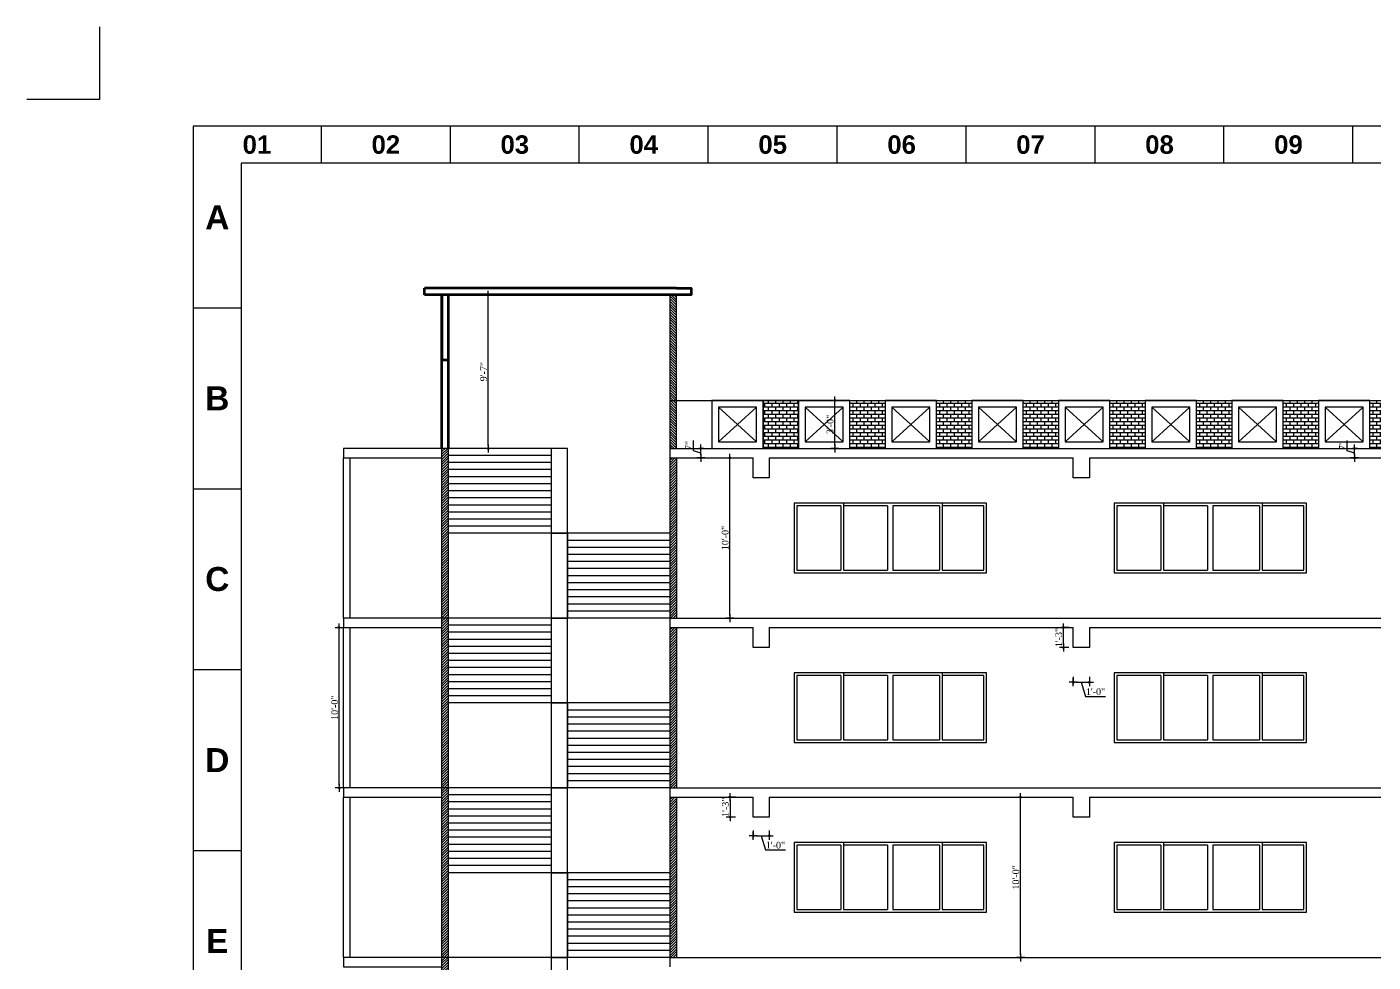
# Model space of a CAD drawing. Header units: inches. Extents: x -98933 to 1585249, y -3352739 to 192771.
# Drawn here: x 61899 to 62906, y 50160 to 50860 of the extents above; entities that cross this region are included whole.
import ezdxf

# ---------------------------------------------------------------- set-up
doc = ezdxf.new("R2010")
doc.units = ezdxf.units.IN
doc.header["$MEASUREMENT"] = 0
doc.header["$PDMODE"] = 35
doc.layers.get('0').update_dxf_attribs({"lineweight": 0})
doc.layers.get('Defpoints').update_dxf_attribs({"lineweight": 0})
for name, color, linetype, lineweight in [('COLUMN-2', 102, 'Continuous', 0), ('DIM_WORKING', 7, 'Continuous', 0), ('FIX', 251, 'Continuous', 0), ('FURNITURE', 144, 'Continuous', 0), ('Inline', 7, 'Continuous', 0), ('Intercom Conduit', 40, 'Continuous', 0), ('Layer1', 134, 'Continuous', 0), ('Outline', 7, 'Continuous', 0), ('Scale', 7, 'Continuous', 0), ('Scale_Text', 7, 'Continuous', 0), ('Stair', 171, 'Continuous', 0), ('Titelblk', 7, 'Continuous', 25), ('TITLE', 7, 'Continuous', 20)]:
    doc.layers.add(name, color=color, linetype=linetype, lineweight=lineweight)
doc.styles.add('10IN', font='arial.ttf', dxfattribs={"height": 10})
doc.styles.add('REG', font='times.ttf')
doc.styles.get("Standard").update_dxf_attribs({"font": 'arialbd.ttf', "height": 24})
doc.styles.add('SX', font='arial.ttf')
doc.dimstyles.new('Dim-Pres', dxfattribs={"dimtxt": 5.5, "dimasz": 2, "dimexe": 1.5, "dimexo": 1.5, "dimgap": 1, "dimtad": 3, "dimdec": 0, "dimzin": 3, "dimdsep": 46, "dimlunit": 4, "dimtxsty": 'REG', "dimblk": 'point', "dimcen": 2, "dimclrd": 256, "dimclre": 256, "dimclrt": 7, "dimadec": 0, "dimazin": 0, "dimtfac": 0.75, "dimtdec": 0, "dimtmove": 1, "dimatfit": 3, "dimldrblk": 'point', "dimfxl": 0, "dimtolj": 1, "dimtzin": 0, "dimlwd": -1, "dimlwe": -1, "dimarcsym": 1})
doc.dimstyles.new('DIM1', dxfattribs={"dimtxt": 15, "dimasz": 24, "dimexe": 0, "dimexo": 0, "dimgap": 20, "dimtad": 0, "dimdec": 0, "dimzin": 3, "dimdsep": 46, "dimlunit": 3, "dimtxsty": 'SX', "dimblk": 'OPEN30', "dimcen": 0, "dimse1": 1, "dimse2": 1, "dimclrd": 256, "dimclrt": 2, "dimadec": 0, "dimazin": 0, "dimtfac": 1, "dimtdec": 0, "dimtmove": 2, "dimatfit": 0, "dimldrblk": 'OPEN30', "dimfxl": 1, "dimtvp": 1, "dimtolj": 1, "dimtzin": 3, "dimlwd": -1, "dimarcsym": 0})
pattern_1 = [(0, (55878.6131, 50031.3575), (0, 2.75), []), (90, (55878.613, 50031.3575), (-5.5, 3e-16), [2.75, -2.75]), (90, (55881.363, 50031.3575), (-5.5, 3e-16), [-2.75, 2.75])]

# ---------------------------------------------------------------- blocks, each defined once
blk = doc.blocks.new('_ArchTick')
at = {"color": 0, "linetype": 'ByBlock', "const_width": 0.15}
blk.add_lwpolyline([(-0.5, -0.5), (0.5, 0.5)], dxfattribs=at)
blk = doc.blocks.new('*D610')
at = {"layer": 'Defpoints', "color": 0, "ltscale": 30, "transparency": 16777216}
for p in [(62442.1, 50283.6), (63751.5, 50283.6), (63484.9, 50163.6)]:
    blk.add_point(p, dxfattribs=at)
at = {"layer": 'DIM_WORKING', "ltscale": 30, "transparency": 16777216}
blk.add_line((63751.5, 50163.6), (63751.5, 50283.6), dxfattribs=at)
at = {"layer": 'DIM_WORKING', "ltscale": 30, "transparency": 16777216, "xscale": 6, "yscale": 6, "zscale": 6}
for p, rotation in [((63751.5, 50283.6), 90), ((63751.5, 50163.6), 270)]:
    blk.add_blockref('_ArchTick', p, dxfattribs=dict(at, rotation=rotation))
at = {"layer": 'DIM_WORKING', "ltscale": 30, "transparency": 16777216, "insert": (63741.3, 50223.6), "char_height": 10, "attachment_point": 5, "rotation": 90, "style": '10IN'}
blk.add_mtext('\\A1;10\'-0"', dxfattribs=at)
blk = doc.blocks.new('*D611')
at = {"layer": 'Defpoints', "color": 0, "ltscale": 30, "transparency": 16777216}
for p in [(63483.5, 50290.6), (63751.5, 50290.6), (62442.1, 50283.6)]:
    blk.add_point(p, dxfattribs=at)
at = {"layer": 'DIM_WORKING', "ltscale": 30, "transparency": 16777216}
blk.add_line((63751.5, 50283.6), (63751.5, 50290.6), dxfattribs=at)
at = {"layer": 'DIM_WORKING', "ltscale": 30, "transparency": 16777216, "xscale": 6, "yscale": 6, "zscale": 6}
for p, rotation in [((63751.5, 50290.6), 90), ((63751.5, 50283.6), 270)]:
    blk.add_blockref('_ArchTick', p, dxfattribs=dict(at, rotation=rotation))
at = {"layer": 'DIM_WORKING', "ltscale": 30, "transparency": 16777216, "insert": (63733.3, 50284.5), "char_height": 10, "attachment_point": 5, "rotation": 90, "style": '10IN'}
blk.add_mtext('\\A1;7"', dxfattribs=at)
blk = doc.blocks.new('dot')
at = {"color": 4}
for p, q in [((-1.5, 0), (1.5, 0)), ((0, 1.5), (0, -1.5))]:
    blk.add_line(p, q, dxfattribs=at)
at = {"color": 6, "const_width": 0.5}
blk.add_lwpolyline([(-0.25, 0, 1), (0.25, 0, 1)], format="xyb", close=True, dxfattribs=at)
blk = doc.blocks.new('point')
blk.add_blockref('dot', (0, 0))
blk = doc.blocks.new('*D619')
at = {"layer": 'Defpoints', "color": 0, "ltscale": 30, "transparency": 16777216}
for p in [(62442.4, 50283.6), (62425.1, 50268.6), (62442.4, 50268.6)]:
    blk.add_point(p, dxfattribs=at)
at = {"layer": 'Layer1', "ltscale": 30, "transparency": 16777216}
for p, q in [((62429.1, 50283.6), (62423.6, 50283.6)), ((62425.1, 50281.6), (62425.1, 50270.6)), ((62429.1, 50268.6), (62423.6, 50268.6))]:
    blk.add_line(p, q, dxfattribs=at)
at = {"layer": 'Layer1', "ltscale": 30, "transparency": 16777216, "xscale": 2, "yscale": 2, "zscale": 2}
for p, rotation in [((62425.1, 50283.6), 90), ((62425.1, 50268.6), 270)]:
    blk.add_blockref('point', p, dxfattribs=dict(at, rotation=rotation))
at = {"layer": 'Layer1', "color": 7, "ltscale": 30, "transparency": 16777216, "insert": (62421.6, 50276.1), "char_height": 5, "attachment_point": 5, "rotation": 90, "style": 'REG'}
blk.add_mtext('\\A1;1\'-3"', dxfattribs=at)
blk = doc.blocks.new('*D620')
at = {"layer": 'Defpoints', "color": 0, "ltscale": 30, "transparency": 16777216}
for p in [(62442.4, 50268.6), (62454.4, 50268.6), (62454.4, 50254.8)]:
    blk.add_point(p, dxfattribs=at)
at = {"layer": 'Layer1', "ltscale": 30, "transparency": 16777216}
for p, q in [((62442.4, 50258.8), (62442.4, 50253.3)), ((62454.4, 50258.8), (62454.4, 50253.3)), ((62444.4, 50254.8), (62452.4, 50254.8)), ((62448.4, 50254.8), (62451.6, 50244.2)), ((62451.6, 50244.2), (62466.4, 50244.2))]:
    blk.add_line(p, q, dxfattribs=at)
at = {"layer": 'Layer1', "ltscale": 30, "transparency": 16777216, "xscale": 2, "yscale": 2, "zscale": 2, "rotation": 180}
blk.add_blockref('point', (62442.4, 50254.8), dxfattribs=at)
at = {"layer": 'Layer1', "ltscale": 30, "transparency": 16777216, "xscale": 2, "yscale": 2, "zscale": 2}
blk.add_blockref('point', (62454.4, 50254.8), dxfattribs=at)
at = {"layer": 'Layer1', "color": 7, "ltscale": 30, "transparency": 16777216, "insert": (62459, 50247.7), "char_height": 5, "attachment_point": 5, "style": 'REG'}
blk.add_mtext('\\A1;1\'-0"', dxfattribs=at)
blk = doc.blocks.new('*D621')
at = {"layer": 'Defpoints', "color": 0, "ltscale": 30, "transparency": 16777216}
for p in [(62674.5, 50410.6), (62681.9, 50410.6), (62681.9, 50395.6)]:
    blk.add_point(p, dxfattribs=at)
at = {"layer": 'Layer1', "ltscale": 30, "transparency": 16777216}
for p, q in [((62678.5, 50410.6), (62673, 50410.6)), ((62674.5, 50397.6), (62674.5, 50408.6)), ((62678.5, 50395.6), (62673, 50395.6))]:
    blk.add_line(p, q, dxfattribs=at)
at = {"layer": 'Layer1', "ltscale": 30, "transparency": 16777216, "xscale": 2, "yscale": 2, "zscale": 2}
for p, rotation in [((62674.5, 50410.6), 90), ((62674.5, 50395.6), 270)]:
    blk.add_blockref('point', p, dxfattribs=dict(at, rotation=rotation))
at = {"layer": 'Layer1', "color": 7, "ltscale": 30, "transparency": 16777216, "insert": (62671, 50403.1), "char_height": 5, "attachment_point": 5, "rotation": 90, "style": 'REG'}
blk.add_mtext('\\A1;1\'-3"', dxfattribs=at)
blk = doc.blocks.new('*D622')
at = {"layer": 'Defpoints', "color": 0, "ltscale": 30, "transparency": 16777216}
for p in [(62681.9, 50395.6), (62693.9, 50395.6), (62693.9, 50369.6)]:
    blk.add_point(p, dxfattribs=at)
at = {"layer": 'Layer1', "ltscale": 30, "transparency": 16777216}
for p, q in [((62681.9, 50373.6), (62681.9, 50368.1)), ((62683.9, 50369.6), (62691.9, 50369.6)), ((62687.9, 50369.6), (62691.1, 50359)), ((62693.9, 50373.6), (62693.9, 50368.1)), ((62691.1, 50359), (62705.9, 50359))]:
    blk.add_line(p, q, dxfattribs=at)
at = {"layer": 'Layer1', "ltscale": 30, "transparency": 16777216, "xscale": 2, "yscale": 2, "zscale": 2, "rotation": 180}
blk.add_blockref('point', (62681.9, 50369.6), dxfattribs=at)
at = {"layer": 'Layer1', "ltscale": 30, "transparency": 16777216, "xscale": 2, "yscale": 2, "zscale": 2}
blk.add_blockref('point', (62693.9, 50369.6), dxfattribs=at)
at = {"layer": 'Layer1', "color": 7, "ltscale": 30, "transparency": 16777216, "insert": (62698.5, 50362.6), "char_height": 5, "attachment_point": 5, "style": 'REG'}
blk.add_mtext('\\A1;1\'-0"', dxfattribs=at)
blk = doc.blocks.new('*D625')
at = {"layer": 'Defpoints', "color": 0, "ltscale": 30, "transparency": 16777216}
for p in [(62416.5, 50537.6), (62424.9, 50537.6), (62416.5, 50417.6)]:
    blk.add_point(p, dxfattribs=at)
at = {"layer": 'Layer1', "ltscale": 30, "transparency": 16777216}
for p, q in [((62420.9, 50537.6), (62426.4, 50537.6)), ((62424.9, 50419.6), (62424.9, 50535.6)), ((62420.9, 50417.6), (62426.4, 50417.6))]:
    blk.add_line(p, q, dxfattribs=at)
at = {"layer": 'Layer1', "ltscale": 30, "transparency": 16777216, "xscale": 2, "yscale": 2, "zscale": 2}
for p, rotation in [((62424.9, 50537.6), 90), ((62424.9, 50417.6), 270)]:
    blk.add_blockref('point', p, dxfattribs=dict(at, rotation=rotation))
at = {"layer": 'Layer1', "color": 7, "ltscale": 30, "transparency": 16777216, "insert": (62421.4, 50477.6), "char_height": 5, "attachment_point": 5, "rotation": 90, "style": 'REG'}
blk.add_mtext('\\A1;10\'-0"', dxfattribs=at)
blk = doc.blocks.new('*D564')
at = {"layer": 'Defpoints', "color": 0, "ltscale": 30, "transparency": 16777216}
for p in [(62132.6, 50410.6), (62132.6, 50410.6), (62132.6, 50290.6)]:
    blk.add_point(p, dxfattribs=at)
at = {"layer": 'Layer1', "ltscale": 30, "transparency": 16777216}
for p, q in [((62132.6, 50410.6), (62131.1, 50410.6)), ((62132.6, 50292.6), (62132.6, 50408.6)), ((62132.6, 50290.6), (62131.1, 50290.6))]:
    blk.add_line(p, q, dxfattribs=at)
at = {"layer": 'Layer1', "ltscale": 30, "transparency": 16777216, "xscale": 2, "yscale": 2, "zscale": 2}
for p, rotation in [((62132.6, 50410.6), 90), ((62132.6, 50290.6), 270)]:
    blk.add_blockref('point', p, dxfattribs=dict(at, rotation=rotation))
at = {"layer": 'Layer1', "color": 7, "ltscale": 30, "transparency": 16777216, "insert": (62129.1, 50350.6), "char_height": 5, "attachment_point": 5, "rotation": 90, "style": 'REG'}
blk.add_mtext('\\A1;10\'-0"', dxfattribs=at)
blk = doc.blocks.new('*D626')
at = {"layer": 'Defpoints', "color": 0, "ltscale": 30, "transparency": 16777216}
for p in [(62642.5, 50283.6), (62642.5, 50283.6), (62642.5, 50163.6)]:
    blk.add_point(p, dxfattribs=at)
at = {"layer": 'Layer1', "ltscale": 30, "transparency": 16777216}
for p, q in [((62642.5, 50283.6), (62641, 50283.6)), ((62642.5, 50165.6), (62642.5, 50281.6)), ((62642.5, 50163.6), (62641, 50163.6))]:
    blk.add_line(p, q, dxfattribs=at)
at = {"layer": 'Layer1', "ltscale": 30, "transparency": 16777216, "xscale": 2, "yscale": 2, "zscale": 2}
for p, rotation in [((62642.5, 50283.6), 90), ((62642.5, 50163.6), 270)]:
    blk.add_blockref('point', p, dxfattribs=dict(at, rotation=rotation))
at = {"layer": 'Layer1', "color": 7, "ltscale": 30, "transparency": 16777216, "insert": (62638.9, 50223.6), "char_height": 5, "attachment_point": 5, "rotation": 90, "style": 'REG'}
blk.add_mtext('\\A1;10\'-0"', dxfattribs=at)
blk = doc.blocks.new('*D653')
at = {"layer": 'Defpoints', "color": 0, "ltscale": 30, "transparency": 16777216}
for p in [(62244.1, 50659.6), (62252.8, 50659.6), (62252.8, 50544.6)]:
    blk.add_point(p, dxfattribs=at)
at = {"layer": 'Layer1', "ltscale": 30, "transparency": 16777216}
for p, q in [((62248.1, 50659.6), (62242.6, 50659.6)), ((62244.1, 50546.6), (62244.1, 50657.6)), ((62248.1, 50544.6), (62242.6, 50544.6))]:
    blk.add_line(p, q, dxfattribs=at)
at = {"layer": 'Layer1', "ltscale": 30, "transparency": 16777216, "xscale": 2, "yscale": 2, "zscale": 2}
for p, rotation in [((62244.1, 50659.6), 90), ((62244.1, 50544.6), 270)]:
    blk.add_blockref('point', p, dxfattribs=dict(at, rotation=rotation))
at = {"layer": 'Layer1', "color": 7, "ltscale": 30, "transparency": 16777216, "insert": (62240.6, 50602.1), "char_height": 5, "attachment_point": 5, "rotation": 90, "style": 'REG'}
blk.add_mtext('\\A1;9\'-7"', dxfattribs=at)
blk = doc.blocks.new('*D654')
at = {"layer": 'Defpoints', "color": 0, "ltscale": 30, "transparency": 16777216}
for p in [(62892.4, 50544.6), (62896.1, 50544.6), (62896.1, 50537.6)]:
    blk.add_point(p, dxfattribs=at)
at = {"layer": 'Layer1', "ltscale": 30, "transparency": 16777216}
for p, q in [((62886.8, 50542.8), (62886.8, 50550.7)), ((62892.4, 50541.1), (62886.8, 50542.8)), ((62894.6, 50544.6), (62890.9, 50544.6)), ((62892.4, 50539.6), (62892.4, 50542.6)), ((62894.6, 50537.6), (62890.9, 50537.6))]:
    blk.add_line(p, q, dxfattribs=at)
at = {"layer": 'Layer1', "ltscale": 30, "transparency": 16777216, "xscale": 2, "yscale": 2, "zscale": 2}
for p, rotation in [((62892.4, 50544.6), 90), ((62892.4, 50537.6), 270)]:
    blk.add_blockref('point', p, dxfattribs=dict(at, rotation=rotation))
at = {"layer": 'Layer1', "color": 7, "ltscale": 30, "transparency": 16777216, "insert": (62883.3, 50546.8), "char_height": 5, "attachment_point": 5, "rotation": 90, "style": 'REG'}
blk.add_mtext('\\A1;7"', dxfattribs=at)
blk = doc.blocks.new('*D657')
at = {"layer": 'Defpoints', "color": 0, "ltscale": 30, "transparency": 16777216}
for p in [(62495.4, 50580.6), (62503.5, 50580.6), (62495.4, 50544.6)]:
    blk.add_point(p, dxfattribs=at)
at = {"layer": 'Layer1', "ltscale": 30, "transparency": 16777216}
for p, q in [((62499.5, 50580.6), (62505, 50580.6)), ((62503.5, 50546.6), (62503.5, 50578.6)), ((62499.5, 50544.6), (62505, 50544.6))]:
    blk.add_line(p, q, dxfattribs=at)
at = {"layer": 'Layer1', "ltscale": 30, "transparency": 16777216, "xscale": 2, "yscale": 2, "zscale": 2}
for p, rotation in [((62503.5, 50580.6), 90), ((62503.5, 50544.6), 270)]:
    blk.add_blockref('point', p, dxfattribs=dict(at, rotation=rotation))
at = {"layer": 'Layer1', "color": 7, "ltscale": 30, "transparency": 16777216, "insert": (62499.9, 50562.6), "char_height": 5, "attachment_point": 5, "rotation": 90, "style": 'REG'}
blk.add_mtext('\\A1;3\'-0"', dxfattribs=at)
blk = doc.blocks.new('*D658')
at = {"layer": 'Defpoints', "color": 0, "ltscale": 30, "transparency": 16777216}
for p in [(62403.2, 50544.6), (62407, 50544.6), (62407, 50537.6)]:
    blk.add_point(p, dxfattribs=at)
at = {"layer": 'Layer1', "ltscale": 30, "transparency": 16777216}
for p, q in [((62397.7, 50542.8), (62397.7, 50550.7)), ((62403.2, 50541.1), (62397.7, 50542.8)), ((62405.5, 50544.6), (62401.7, 50544.6)), ((62403.2, 50539.6), (62403.2, 50542.6)), ((62405.5, 50537.6), (62401.7, 50537.6))]:
    blk.add_line(p, q, dxfattribs=at)
at = {"layer": 'Layer1', "ltscale": 30, "transparency": 16777216, "xscale": 2, "yscale": 2, "zscale": 2}
for p, rotation in [((62403.2, 50544.6), 90), ((62403.2, 50537.6), 270)]:
    blk.add_blockref('point', p, dxfattribs=dict(at, rotation=rotation))
at = {"layer": 'Layer1', "color": 7, "ltscale": 30, "transparency": 16777216, "insert": (62394.1, 50546.8), "char_height": 5, "attachment_point": 5, "rotation": 90, "style": 'REG'}
blk.add_mtext('\\A1;7"', dxfattribs=at)
blk = doc.blocks.new('PAGE')
at = {"layer": 'Inline', "color": 252, "lineweight": 15}
blk.add_lwpolyline([(178051640.63, 22656441.11), (178051640.63, 22657235.79), (178050505.36, 22657235.79), (178050505.36, 22656441.11)], close=True, dxfattribs=at)
at = {"layer": 'Outline', "color": 252, "lineweight": 15}
blk.add_line((178051662.57, 22657252.66), (178050483.42, 22657252.66), dxfattribs=at)
blk.add_lwpolyline([(178050483.42, 22657252.66), (178050483.42, 22656424.24)], dxfattribs=at)
at = {"layer": 'Scale', "color": 252, "lineweight": 9}
for p, q in [((178050542.02, 22657235.79), (178050542.02, 22657252.66)), ((178050601.02, 22657235.79), (178050601.02, 22657252.66)), ((178050660.01, 22657235.79), (178050660.01, 22657252.66)), ((178050719.01, 22657235.79), (178050719.01, 22657252.66)), ((178050778.01, 22657235.79), (178050778.01, 22657252.66)), ((178050837.01, 22657235.79), (178050837.01, 22657252.66)), ((178050896, 22657235.79), (178050896, 22657252.66)), ((178050955, 22657235.79), (178050955, 22657252.66)), ((178051014, 22657235.79), (178051014, 22657252.66)), ((178050483.42, 22657169.57), (178050505.36, 22657169.57)), ((178050483.42, 22657086.79), (178050505.36, 22657086.79)), ((178050483.42, 22657004.01), (178050505.36, 22657004.01)), ((178050483.42, 22656921.23), (178050505.36, 22656921.23))]:
    blk.add_line(p, q, dxfattribs=at)
at = {"layer": 'Scale_Text', "color": 252, "lineweight": 13, "attachment_point": 5}
for s, insert, char_height, width in [('01', (178050512.52, 22657244.22), 8.435, 2.5102), ('02', (178050571.52, 22657244.22), 8.435, 2.5102), ('03', (178050630.51, 22657244.22), 8.435, 2.5102), ('04', (178050689.51, 22657244.22), 8.435, 2.5102), ('05', (178050748.51, 22657244.22), 8.435, 2.5102), ('06', (178050807.51, 22657244.22), 8.435, 2.5102), ('07', (178050866.5, 22657244.22), 8.435, 2.5102), ('08', (178050925.5, 22657244.22), 8.435, 2.5102), ('09', (178050984.5, 22657244.22), 8.435, 2.5102), ('A', (178050494.39, 22657210.97), 10.97, 8.3603), ('B', (178050494.39, 22657128.18), 10.97, 8.3603), ('C', (178050494.39, 22657045.4), 10.97, 8.3603), ('D', (178050494.39, 22656962.62), 10.97, 8.3603), ('E', (178050494.39, 22656879.84), 10.97, 8.3603)]:
    blk.add_mtext(s, dxfattribs=dict(at, insert=insert, char_height=char_height, width=width))
blk = doc.blocks.new('Title')
at = {"layer": 'Defpoints', "color": 1, "ltscale": 10}
blk.add_lwpolyline([(-102338.3, -85271), (-102338.3, -85371), (-102438.3, -85371)], dxfattribs=at)
at = {"layer": 'Titelblk', "color": 3, "linetype": 'Continuous', "lineweight": 0, "xscale": 3.014611567961765, "yscale": 3.014611567959946, "zscale": 3.014611567966516}
blk.add_blockref('PAGE', (-536855255.8, -68388224), dxfattribs=at)

msp = doc.modelspace()

# ---------------------------------------------------------------- hatches: boundary and pattern name
at = {"layer": 'DIM_WORKING', "ltscale": 30}
h = msp.add_hatch(dxfattribs=at)
h.set_pattern_fill('ANSI31', color=256, scale=11, style=0)
h.set_pattern_definition([(135, (62496.3979, 50515.0689), (0.972272, 0.972272), [])])
h.paths.add_polyline_path([(62380.15, 50659.63), (62384.9, 50659.63), (62384.9, 50544.63), (62380.15, 50544.63)])
h = msp.add_hatch(dxfattribs=at)
h.set_pattern_fill('BRICK', color=256, scale=11, style=0)
h.set_pattern_definition(pattern_1)
h.paths.add_polyline_path([(62476.3, 50580.63), (62449.75, 50580.63), (62449.75, 50544.63), (62476.3, 50544.63)])
h = msp.add_hatch(dxfattribs=at)
h.set_pattern_fill('BRICK', color=256, scale=11, style=0)
h.set_pattern_definition(pattern_1)
h.paths.add_polyline_path([(62541.15, 50580.63), (62514.6, 50580.63), (62514.6, 50544.63), (62541.15, 50544.63)])
h = msp.add_hatch(dxfattribs=at)
h.set_pattern_fill('BRICK', color=256, scale=11, style=0)
h.set_pattern_definition([(0, (55943.4621, 50031.3575), (0, 2.75), []), (90, (55943.462, 50031.3575), (-5.5, 3e-16), [2.75, -2.75]), (90, (55946.212, 50031.3575), (-5.5, 3e-16), [-2.75, 2.75])])
h.paths.add_polyline_path([(62606, 50580.63), (62579.44, 50580.63), (62579.44, 50544.63), (62606, 50544.63)])
h = msp.add_hatch(dxfattribs=at)
h.set_pattern_fill('BRICK', color=256, scale=11, style=0)
h.set_pattern_definition([(0, (56008.3111, 50031.3575), (0, 2.75), []), (90, (56008.311, 50031.3575), (-5.5, 3e-16), [2.75, -2.75]), (90, (56011.061, 50031.3575), (-5.5, 3e-16), [-2.75, 2.75])])
h.paths.add_polyline_path([(62670.85, 50580.63), (62644.29, 50580.63), (62644.29, 50544.63), (62670.85, 50544.63)])
h = msp.add_hatch(dxfattribs=at)
h.set_pattern_fill('BRICK', color=256, scale=11, style=0)
h.set_pattern_definition([(0, (56073.1601, 50031.3575), (0, 2.75), []), (90, (56073.16, 50031.3575), (-5.5, 3e-16), [2.75, -2.75]), (90, (56075.91, 50031.3575), (-5.5, 3e-16), [-2.75, 2.75])])
h.paths.add_polyline_path([(62735.7, 50580.63), (62709.14, 50580.63), (62709.14, 50544.63), (62735.7, 50544.63)])
h = msp.add_hatch(dxfattribs=at)
h.set_pattern_fill('BRICK', color=256, scale=11, style=0)
h.set_pattern_definition([(0, (56138.0091, 50031.3575), (0, 2.75), []), (90, (56138.009, 50031.3575), (-5.5, 3e-16), [2.75, -2.75]), (90, (56140.759, 50031.3575), (-5.5, 3e-16), [-2.75, 2.75])])
h.paths.add_polyline_path([(62800.55, 50580.63), (62773.99, 50580.63), (62773.99, 50544.63), (62800.55, 50544.63)])
h = msp.add_hatch(dxfattribs=at)
h.set_pattern_fill('BRICK', color=256, scale=11, style=0)
h.set_pattern_definition([(0, (56202.858, 50031.3575), (0, 2.75), []), (90, (56202.858, 50031.3575), (-5.5, 3e-16), [2.75, -2.75]), (90, (56205.608, 50031.3575), (-5.5, 3e-16), [-2.75, 2.75])])
h.paths.add_polyline_path([(62865.4, 50580.63), (62838.84, 50580.63), (62838.84, 50544.63), (62865.4, 50544.63)])
h = msp.add_hatch(dxfattribs=at)
h.set_pattern_fill('BRICK', color=256, scale=11, style=0)
h.set_pattern_definition([(0, (56267.707, 50031.3575), (0, 2.75), []), (90, (56267.707, 50031.3575), (-5.5, 3e-16), [2.75, -2.75]), (90, (56270.457, 50031.3575), (-5.5, 3e-16), [-2.75, 2.75])])
h.paths.add_polyline_path([(62930.25, 50580.63), (62903.69, 50580.63), (62903.69, 50544.63), (62930.25, 50544.63)])
h = msp.add_hatch(dxfattribs=at)
h.set_pattern_fill('ANSI31', color=256, scale=11, style=0)
h.set_pattern_definition([(45, (63381.3979, 50388.0689), (-0.9722718, 0.9722718), [])])
h.paths.add_polyline_path([(62209.4, 50417.63), (62214.4, 50417.63), (62214.4, 50544.63), (62209.4, 50544.63)])
h = msp.add_hatch(dxfattribs=at)
h.set_pattern_fill('ANSI31', color=256, scale=11, style=0)
h.set_pattern_definition([(45, (63307.6479, 50388.0689), (-0.9722718, 0.9722718), [])])
h.paths.add_polyline_path([(62380.15, 50417.63), (62385.15, 50417.63), (62385.15, 50537.63), (62380.15, 50537.63)])
h = msp.add_hatch(dxfattribs=at)
h.set_pattern_fill('ANSI31', color=256, scale=11, style=0)
h.set_pattern_definition([(45, (63381.3979, 50261.0689), (-0.9722718, 0.9722718), [])])
h.paths.add_polyline_path([(62209.4, 50290.63), (62214.4, 50290.63), (62214.4, 50417.63), (62209.4, 50417.63)])
h = msp.add_hatch(dxfattribs=at)
h.set_pattern_fill('ANSI31', color=256, scale=11, style=0)
h.set_pattern_definition([(45, (63307.6479, 50261.0689), (-0.9722718, 0.9722718), [])])
h.paths.add_polyline_path([(62380.15, 50290.63), (62385.15, 50290.63), (62385.15, 50410.63), (62380.15, 50410.63)])
h = msp.add_hatch(dxfattribs=at)
h.set_pattern_fill('ANSI31', color=256, scale=11, style=0)
h.set_pattern_definition([(45, (63381.3979, 50134.0689), (-0.9722718, 0.9722718), [])])
h.paths.add_polyline_path([(62209.4, 50163.63), (62214.4, 50163.63), (62214.4, 50290.63), (62209.4, 50290.63)])
h = msp.add_hatch(dxfattribs=at)
h.set_pattern_fill('ANSI31', color=256, scale=11, style=0)
h.set_pattern_definition([(45, (63307.6479, 50134.0689), (-0.9722718, 0.9722718), [])])
h.paths.add_polyline_path([(62380.15, 50163.63), (62385.15, 50163.63), (62385.15, 50283.63), (62380.15, 50283.63)])
h = msp.add_hatch(dxfattribs=at)
h.set_pattern_fill('ANSI31', color=256, scale=11, style=0)
h.set_pattern_definition([(45, (63381.3979, 50007.0689), (-0.9722718, 0.9722718), [])])
h.paths.add_polyline_path([(62209.4, 50036.63), (62214.4, 50036.63), (62214.4, 50163.63), (62209.4, 50163.63)])

# ---------------------------------------------------------------- linework, layer by layer
at = {"layer": 'COLUMN-2', "ltscale": 30}
for p, q in [((62380.15, 50537.63), (62380.15, 50544.63)), ((62380.15, 50410.63), (62380.15, 50417.63)), ((62380.15, 50283.63), (62380.15, 50290.63)), ((62380.15, 50156.63), (62380.15, 50163.63))]:
    msp.add_line(p, q, dxfattribs=at)
for points in [[(62209.4, 50544.63), (62135.65, 50544.63), (62135.65, 50537.63), (62209.4, 50537.63)], [(62209.4, 50417.63), (62135.65, 50417.63), (62135.65, 50410.63), (62209.4, 50410.63)], [(62209.4, 50290.63), (62135.65, 50290.63), (62135.65, 50283.63), (62209.4, 50283.63)], [(62209.4, 50163.63), (62135.65, 50163.63), (62135.65, 50156.63), (62209.4, 50156.63)]]:
    msp.add_lwpolyline(points, close=True, dxfattribs=at)
for points in [[(62380.15, 50544.63), (63499.15, 50544.63)], [(62380.15, 50537.63), (62442.4, 50537.63)], [(62454.4, 50537.63), (62454.4, 50522.63), (62442.4, 50522.63), (62442.4, 50537.63)], [(62454.4, 50537.63), (62681.9, 50537.63)], [(62693.9, 50537.63), (62693.9, 50522.63), (62681.9, 50522.63), (62681.9, 50537.63)], [(62693.9, 50537.63), (62921.4, 50537.63)], [(62380.15, 50417.63), (63499.15, 50417.63)], [(62380.15, 50410.63), (62442.4, 50410.63)], [(62454.4, 50410.63), (62454.4, 50395.63), (62442.4, 50395.63), (62442.4, 50410.63)], [(62454.4, 50410.63), (62681.9, 50410.63)], [(62693.9, 50410.63), (62693.9, 50395.63), (62681.9, 50395.63), (62681.9, 50410.63)], [(62693.9, 50410.63), (62921.4, 50410.63)], [(62380.15, 50290.63), (63499.15, 50290.63)], [(62380.15, 50283.63), (62442.4, 50283.63)], [(62454.4, 50283.63), (62454.4, 50268.63), (62442.4, 50268.63), (62442.4, 50283.63)], [(62454.4, 50283.63), (62681.9, 50283.63)], [(62693.9, 50283.63), (62693.9, 50268.63), (62681.9, 50268.63), (62681.9, 50283.63)], [(62693.9, 50283.63), (62921.4, 50283.63)], [(62380.15, 50163.63), (63499.15, 50163.63)]]:
    msp.add_lwpolyline(points, dxfattribs=at)
at = {"layer": 'DIM_WORKING', "ltscale": 30}
for p, q in [((62380.15, 50544.63), (62380.15, 50659.63)), ((62384.9, 50544.63), (62384.9, 50659.63)), ((62209.4, 50417.63), (62209.4, 50544.63)), ((62214.4, 50544.63), (62209.4, 50544.63)), ((62209.4, 50417.63), (62209.4, 50544.63)), ((62214.4, 50417.63), (62214.4, 50544.63)), ((62135.65, 50417.63), (62135.65, 50537.63)), ((62140.65, 50417.63), (62140.65, 50537.63)), ((62380.15, 50417.63), (62380.15, 50537.63)), ((62385.15, 50417.63), (62385.15, 50537.63)), ((62291.27, 50481.13), (62291.27, 50417.63)), ((62303.27, 50481.13), (62303.27, 50417.63)), ((62135.65, 50290.63), (62135.65, 50410.63)), ((62140.65, 50290.63), (62140.65, 50410.63)), ((62209.4, 50290.63), (62209.4, 50417.63)), ((62214.4, 50417.63), (62209.4, 50417.63)), ((62209.4, 50290.63), (62209.4, 50417.63)), ((62214.4, 50290.63), (62214.4, 50417.63)), ((62380.15, 50290.63), (62380.15, 50410.63)), ((62385.15, 50290.63), (62385.15, 50410.63)), ((62291.27, 50354.13), (62291.27, 50290.63)), ((62303.27, 50354.13), (62303.27, 50290.63)), ((62209.4, 50163.63), (62209.4, 50290.63)), ((62214.4, 50290.63), (62209.4, 50290.63)), ((62209.4, 50163.63), (62209.4, 50290.63)), ((62214.4, 50163.63), (62214.4, 50290.63)), ((62135.65, 50163.63), (62135.65, 50283.63)), ((62140.65, 50163.63), (62140.65, 50283.63)), ((62380.15, 50163.63), (62380.15, 50283.63)), ((62385.15, 50163.63), (62385.15, 50283.63)), ((62291.27, 50227.13), (62291.27, 50163.63)), ((62303.27, 50227.13), (62303.27, 50163.63)), ((62209.4, 50036.63), (62209.4, 50163.63)), ((62214.4, 50163.63), (62209.4, 50163.63)), ((62209.4, 50036.63), (62209.4, 50163.63)), ((62214.4, 50036.63), (62214.4, 50163.63))]:
    msp.add_line(p, q, dxfattribs=at)
msp.add_lwpolyline([(62476.3, 50580.63), (62449.75, 50580.63), (62449.75, 50544.63), (62476.3, 50544.63)], close=True, dxfattribs=at)
at = {"layer": 'FIX', "lineweight": 35, "ltscale": 30}
for p, q in [((62384.9, 50664.63), (62196.24, 50664.63)), ((62196.24, 50659.63), (62196.24, 50664.63)), ((62384.9, 50659.63), (62196.24, 50659.63)), ((62209.4, 50544.63), (62209.4, 50659.63)), ((62214.4, 50544.63), (62214.4, 50659.63))]:
    msp.add_line(p, q, dxfattribs=at)
msp.add_lwpolyline([(62384.9, 50664.63), (62389.9, 50664.63), (62395.9, 50664.63), (62395.9, 50659.63), (62384.9, 50659.63)], dxfattribs=at)
msp.add_lwpolyline([(62209.4, 50611), (62214.4, 50611), (62214.4, 50659.63), (62209.4, 50659.63)], close=True, dxfattribs=at)
at = {"layer": 'FURNITURE', "ltscale": 30}
for p, q in [((62444.75, 50575.63), (62416.45, 50549.63)), ((62416.45, 50575.63), (62444.75, 50549.63)), ((62509.6, 50575.63), (62481.3, 50549.63)), ((62481.3, 50575.63), (62509.6, 50549.63)), ((62574.44, 50575.63), (62546.15, 50549.63)), ((62546.15, 50575.63), (62574.44, 50549.63)), ((62639.29, 50575.63), (62611, 50549.63)), ((62611, 50575.63), (62639.29, 50549.63)), ((62704.14, 50575.63), (62675.85, 50549.63)), ((62675.85, 50575.63), (62704.14, 50549.63)), ((62768.99, 50575.63), (62740.7, 50549.63)), ((62740.7, 50575.63), (62768.99, 50549.63)), ((62833.84, 50575.63), (62805.55, 50549.63)), ((62805.55, 50575.63), (62833.84, 50549.63)), ((62898.69, 50575.63), (62870.4, 50549.63)), ((62870.4, 50575.63), (62898.69, 50549.63))]:
    msp.add_line(p, q, dxfattribs=at)
for points in [[(62449.75, 50580.63), (62411.45, 50580.63), (62411.45, 50544.63), (62449.75, 50544.63)], [(62444.75, 50575.63), (62416.45, 50575.63), (62416.45, 50549.63), (62444.75, 50549.63)], [(62514.6, 50580.63), (62476.3, 50580.63), (62476.3, 50544.63), (62514.6, 50544.63)], [(62509.6, 50575.63), (62481.3, 50575.63), (62481.3, 50549.63), (62509.6, 50549.63)], [(62579.44, 50580.63), (62541.15, 50580.63), (62541.15, 50544.63), (62579.44, 50544.63)], [(62574.44, 50575.63), (62546.15, 50575.63), (62546.15, 50549.63), (62574.44, 50549.63)], [(62644.29, 50580.63), (62606, 50580.63), (62606, 50544.63), (62644.29, 50544.63)], [(62639.29, 50575.63), (62611, 50575.63), (62611, 50549.63), (62639.29, 50549.63)], [(62709.14, 50580.63), (62670.85, 50580.63), (62670.85, 50544.63), (62709.14, 50544.63)], [(62704.14, 50575.63), (62675.85, 50575.63), (62675.85, 50549.63), (62704.14, 50549.63)], [(62773.99, 50580.63), (62735.7, 50580.63), (62735.7, 50544.63), (62773.99, 50544.63)], [(62768.99, 50575.63), (62740.7, 50575.63), (62740.7, 50549.63), (62768.99, 50549.63)], [(62838.84, 50580.63), (62800.55, 50580.63), (62800.55, 50544.63), (62838.84, 50544.63)], [(62833.84, 50575.63), (62805.55, 50575.63), (62805.55, 50549.63), (62833.84, 50549.63)], [(62903.69, 50580.63), (62865.4, 50580.63), (62865.4, 50544.63), (62903.69, 50544.63)], [(62898.69, 50575.63), (62870.4, 50575.63), (62870.4, 50549.63), (62898.69, 50549.63)]]:
    msp.add_lwpolyline(points, close=True, dxfattribs=at)
at = {"layer": 'Intercom Conduit', "ltscale": 30}
msp.add_lwpolyline([(62380.15, 50580.63), (63423.9, 50580.63)], dxfattribs=at)
at = {"layer": 'Stair', "ltscale": 30}
for p, q in [((62291.27, 50544.63), (62214.4, 50544.63)), ((62291.27, 50539.34), (62214.4, 50539.34)), ((62291.27, 50534.05), (62214.4, 50534.05)), ((62291.27, 50528.76), (62214.4, 50528.76)), ((62291.27, 50523.46), (62214.4, 50523.46)), ((62291.27, 50518.17), (62214.4, 50518.17)), ((62291.27, 50512.88), (62214.4, 50512.88)), ((62291.27, 50507.59), (62214.4, 50507.59)), ((62291.27, 50502.3), (62214.4, 50502.3)), ((62507.82, 50501.63), (62507.82, 50453.63)), ((62509.82, 50503.63), (62509.82, 50453.63)), ((62542.74, 50501.63), (62542.74, 50453.63)), ((62546.74, 50501.63), (62546.74, 50453.63)), ((62581.66, 50501.63), (62581.66, 50453.63)), ((62583.66, 50503.63), (62583.66, 50453.63)), ((62747.32, 50501.63), (62747.32, 50453.63)), ((62749.32, 50503.63), (62749.32, 50453.63)), ((62782.24, 50501.63), (62782.24, 50453.63)), ((62786.24, 50501.63), (62786.24, 50453.63)), ((62821.16, 50501.63), (62821.16, 50453.63)), ((62823.16, 50503.63), (62823.16, 50453.63)), ((62291.27, 50497.01), (62214.4, 50497.01)), ((62291.27, 50491.71), (62214.4, 50491.71)), ((62291.27, 50486.42), (62214.4, 50486.42)), ((62380.15, 50481.13), (62214.4, 50481.13)), ((62380.15, 50475.84), (62303.27, 50475.84)), ((62380.15, 50470.55), (62303.27, 50470.55)), ((62380.15, 50465.26), (62303.27, 50465.26)), ((62380.15, 50459.96), (62303.27, 50459.96)), ((62380.15, 50454.67), (62303.27, 50454.67)), ((62380.15, 50449.38), (62303.27, 50449.38)), ((62380.15, 50444.09), (62303.27, 50444.09)), ((62380.15, 50438.8), (62303.27, 50438.8)), ((62380.15, 50433.51), (62303.27, 50433.51)), ((62380.15, 50428.21), (62303.27, 50428.21)), ((62380.15, 50422.92), (62303.27, 50422.92)), ((62380.15, 50417.63), (62209.4, 50417.63)), ((62291.27, 50417.63), (62214.4, 50417.63)), ((62291.27, 50412.34), (62214.4, 50412.34)), ((62291.27, 50407.05), (62214.4, 50407.05)), ((62291.27, 50401.76), (62214.4, 50401.76)), ((62291.27, 50396.46), (62214.4, 50396.46)), ((62291.27, 50391.17), (62214.4, 50391.17)), ((62291.27, 50385.88), (62214.4, 50385.88)), ((62291.27, 50380.59), (62214.4, 50380.59)), ((62291.27, 50375.3), (62214.4, 50375.3)), ((62291.27, 50370.01), (62214.4, 50370.01)), ((62507.82, 50374.63), (62507.82, 50326.63)), ((62509.82, 50376.63), (62509.82, 50326.63)), ((62542.74, 50374.63), (62542.74, 50326.63)), ((62546.74, 50374.63), (62546.74, 50326.63)), ((62581.66, 50374.63), (62581.66, 50326.63)), ((62583.66, 50376.63), (62583.66, 50326.63)), ((62747.32, 50374.63), (62747.32, 50326.63)), ((62749.32, 50376.63), (62749.32, 50326.63)), ((62782.24, 50374.63), (62782.24, 50326.63)), ((62786.24, 50374.63), (62786.24, 50326.63)), ((62821.16, 50374.63), (62821.16, 50326.63)), ((62823.16, 50376.63), (62823.16, 50326.63)), ((62291.27, 50364.71), (62214.4, 50364.71)), ((62291.27, 50359.42), (62214.4, 50359.42)), ((62380.15, 50354.13), (62214.4, 50354.13)), ((62380.15, 50348.84), (62303.27, 50348.84)), ((62380.15, 50343.55), (62303.27, 50343.55)), ((62380.15, 50338.26), (62303.27, 50338.26)), ((62380.15, 50332.96), (62303.27, 50332.96)), ((62380.15, 50327.67), (62303.27, 50327.67)), ((62380.15, 50322.38), (62303.27, 50322.38)), ((62380.15, 50317.09), (62303.27, 50317.09)), ((62380.15, 50311.8), (62303.27, 50311.8)), ((62380.15, 50306.51), (62303.27, 50306.51)), ((62380.15, 50301.21), (62303.27, 50301.21)), ((62380.15, 50290.63), (62209.4, 50290.63)), ((62291.27, 50290.63), (62214.4, 50290.63)), ((62380.15, 50295.92), (62303.27, 50295.92)), ((62291.27, 50285.34), (62214.4, 50285.34)), ((62291.27, 50280.05), (62214.4, 50280.05)), ((62291.27, 50274.76), (62214.4, 50274.76)), ((62291.27, 50269.46), (62214.4, 50269.46)), ((62291.27, 50264.17), (62214.4, 50264.17)), ((62291.27, 50258.88), (62214.4, 50258.88)), ((62291.27, 50253.59), (62214.4, 50253.59)), ((62509.82, 50249.63), (62509.82, 50199.63)), ((62583.66, 50249.63), (62583.66, 50199.63)), ((62749.32, 50249.63), (62749.32, 50199.63)), ((62823.16, 50249.63), (62823.16, 50199.63)), ((62291.27, 50248.3), (62214.4, 50248.3)), ((62291.27, 50243.01), (62214.4, 50243.01)), ((62507.82, 50247.63), (62507.82, 50199.63)), ((62542.74, 50247.63), (62542.74, 50199.63)), ((62546.74, 50247.63), (62546.74, 50199.63)), ((62581.66, 50247.63), (62581.66, 50199.63)), ((62747.32, 50247.63), (62747.32, 50199.63)), ((62782.24, 50247.63), (62782.24, 50199.63)), ((62786.24, 50247.63), (62786.24, 50199.63)), ((62821.16, 50247.63), (62821.16, 50199.63)), ((62291.27, 50237.71), (62214.4, 50237.71)), ((62291.27, 50232.42), (62214.4, 50232.42)), ((62380.15, 50227.13), (62214.4, 50227.13)), ((62380.15, 50221.84), (62303.27, 50221.84)), ((62380.15, 50216.55), (62303.27, 50216.55)), ((62380.15, 50211.26), (62303.27, 50211.26)), ((62380.15, 50205.96), (62303.27, 50205.96)), ((62380.15, 50200.67), (62303.27, 50200.67)), ((62380.15, 50195.38), (62303.27, 50195.38)), ((62380.15, 50190.09), (62303.27, 50190.09)), ((62380.15, 50184.8), (62303.27, 50184.8)), ((62380.15, 50179.51), (62303.27, 50179.51)), ((62380.15, 50174.21), (62303.27, 50174.21)), ((62380.15, 50168.92), (62303.27, 50168.92)), ((62380.15, 50163.63), (62209.4, 50163.63)), ((62291.27, 50163.63), (62214.4, 50163.63))]:
    msp.add_line(p, q, dxfattribs=at)
for points in [[(62303.27, 50544.63), (62291.27, 50544.63), (62291.27, 50481.13), (62303.27, 50481.13)], [(62616.9, 50503.63), (62472.9, 50503.63), (62472.9, 50451.63), (62616.9, 50451.63)], [(62856.4, 50503.63), (62712.4, 50503.63), (62712.4, 50451.63), (62856.4, 50451.63)], [(62303.27, 50481.13), (62291.27, 50481.13), (62291.27, 50417.63), (62303.27, 50417.63)], [(62303.27, 50417.63), (62291.27, 50417.63), (62291.27, 50354.13), (62303.27, 50354.13)], [(62616.9, 50376.63), (62472.9, 50376.63), (62472.9, 50324.63), (62616.9, 50324.63)], [(62856.4, 50376.63), (62712.4, 50376.63), (62712.4, 50324.63), (62856.4, 50324.63)], [(62303.27, 50354.13), (62291.27, 50354.13), (62291.27, 50290.63), (62303.27, 50290.63)], [(62303.27, 50290.63), (62291.27, 50290.63), (62291.27, 50227.13), (62303.27, 50227.13)], [(62616.9, 50249.63), (62472.9, 50249.63), (62472.9, 50197.63), (62616.9, 50197.63)], [(62856.4, 50249.63), (62712.4, 50249.63), (62712.4, 50197.63), (62856.4, 50197.63)], [(62303.27, 50227.13), (62291.27, 50227.13), (62291.27, 50163.63), (62303.27, 50163.63)], [(62303.27, 50163.63), (62291.27, 50163.63), (62291.27, 50100.13), (62303.27, 50100.13)]]:
    msp.add_lwpolyline(points, close=True, dxfattribs=at)
for points in [[(62616.9, 50503.63), (62472.9, 50503.63), (62472.9, 50451.63), (62616.9, 50451.63)], [(62507.82, 50501.63), (62474.9, 50501.63), (62474.9, 50453.63), (62507.82, 50453.63)], [(62507.82, 50501.63), (62474.9, 50501.63), (62474.9, 50453.63), (62507.82, 50453.63)], [(62542.74, 50501.63), (62509.82, 50501.63)], [(62540.74, 50501.63), (62509.82, 50501.63)], [(62581.66, 50501.63), (62546.74, 50501.63)], [(62581.66, 50501.63), (62546.74, 50501.63)], [(62583.66, 50453.63), (62614.9, 50453.63), (62614.9, 50501.63), (62583.66, 50501.63)], [(62614.9, 50501.63), (62583.66, 50501.63)], [(62614.9, 50501.63), (62583.66, 50501.63)], [(62856.4, 50503.63), (62712.4, 50503.63), (62712.4, 50451.63), (62856.4, 50451.63)], [(62747.32, 50501.63), (62714.4, 50501.63), (62714.4, 50453.63), (62747.32, 50453.63)], [(62747.32, 50501.63), (62714.4, 50501.63), (62714.4, 50453.63), (62747.32, 50453.63)], [(62782.24, 50501.63), (62749.32, 50501.63)], [(62780.24, 50501.63), (62749.32, 50501.63)], [(62821.16, 50501.63), (62786.24, 50501.63)], [(62821.16, 50501.63), (62786.24, 50501.63)], [(62823.16, 50453.63), (62854.4, 50453.63), (62854.4, 50501.63), (62823.16, 50501.63)], [(62854.4, 50501.63), (62823.16, 50501.63)], [(62854.4, 50501.63), (62823.16, 50501.63)], [(62509.82, 50453.63), (62542.74, 50453.63)], [(62546.74, 50453.63), (62581.66, 50453.63)], [(62546.74, 50453.63), (62581.66, 50453.63)], [(62583.66, 50453.63), (62614.9, 50453.63)], [(62583.66, 50453.63), (62614.9, 50453.63)], [(62749.32, 50453.63), (62782.24, 50453.63)], [(62786.24, 50453.63), (62821.16, 50453.63)], [(62786.24, 50453.63), (62821.16, 50453.63)], [(62823.16, 50453.63), (62854.4, 50453.63)], [(62823.16, 50453.63), (62854.4, 50453.63)], [(62616.9, 50376.63), (62472.9, 50376.63), (62472.9, 50324.63), (62616.9, 50324.63)], [(62507.82, 50374.63), (62474.9, 50374.63), (62474.9, 50326.63), (62507.82, 50326.63)], [(62507.82, 50374.63), (62474.9, 50374.63), (62474.9, 50326.63), (62507.82, 50326.63)], [(62542.74, 50374.63), (62509.82, 50374.63)], [(62540.74, 50374.63), (62509.82, 50374.63)], [(62581.66, 50374.63), (62546.74, 50374.63)], [(62581.66, 50374.63), (62546.74, 50374.63)], [(62583.66, 50326.63), (62614.9, 50326.63), (62614.9, 50374.63), (62583.66, 50374.63)], [(62614.9, 50374.63), (62583.66, 50374.63)], [(62614.9, 50374.63), (62583.66, 50374.63)], [(62856.4, 50376.63), (62712.4, 50376.63), (62712.4, 50324.63), (62856.4, 50324.63)], [(62747.32, 50374.63), (62714.4, 50374.63), (62714.4, 50326.63), (62747.32, 50326.63)], [(62747.32, 50374.63), (62714.4, 50374.63), (62714.4, 50326.63), (62747.32, 50326.63)], [(62782.24, 50374.63), (62749.32, 50374.63)], [(62780.24, 50374.63), (62749.32, 50374.63)], [(62821.16, 50374.63), (62786.24, 50374.63)], [(62821.16, 50374.63), (62786.24, 50374.63)], [(62823.16, 50326.63), (62854.4, 50326.63), (62854.4, 50374.63), (62823.16, 50374.63)], [(62854.4, 50374.63), (62823.16, 50374.63)], [(62854.4, 50374.63), (62823.16, 50374.63)], [(62509.82, 50326.63), (62542.74, 50326.63)], [(62546.74, 50326.63), (62581.66, 50326.63)], [(62546.74, 50326.63), (62581.66, 50326.63)], [(62583.66, 50326.63), (62614.9, 50326.63)], [(62583.66, 50326.63), (62614.9, 50326.63)], [(62749.32, 50326.63), (62782.24, 50326.63)], [(62786.24, 50326.63), (62821.16, 50326.63)], [(62786.24, 50326.63), (62821.16, 50326.63)], [(62823.16, 50326.63), (62854.4, 50326.63)], [(62823.16, 50326.63), (62854.4, 50326.63)], [(62616.9, 50249.63), (62472.9, 50249.63), (62472.9, 50197.63), (62616.9, 50197.63)], [(62856.4, 50249.63), (62712.4, 50249.63), (62712.4, 50197.63), (62856.4, 50197.63)], [(62507.82, 50247.63), (62474.9, 50247.63), (62474.9, 50199.63), (62507.82, 50199.63)], [(62507.82, 50247.63), (62474.9, 50247.63), (62474.9, 50199.63), (62507.82, 50199.63)], [(62542.74, 50247.63), (62509.82, 50247.63)], [(62540.74, 50247.63), (62509.82, 50247.63)], [(62581.66, 50247.63), (62546.74, 50247.63)], [(62581.66, 50247.63), (62546.74, 50247.63)], [(62583.66, 50199.63), (62614.9, 50199.63), (62614.9, 50247.63), (62583.66, 50247.63)], [(62614.9, 50247.63), (62583.66, 50247.63)], [(62614.9, 50247.63), (62583.66, 50247.63)], [(62747.32, 50247.63), (62714.4, 50247.63), (62714.4, 50199.63), (62747.32, 50199.63)], [(62747.32, 50247.63), (62714.4, 50247.63), (62714.4, 50199.63), (62747.32, 50199.63)], [(62782.24, 50247.63), (62749.32, 50247.63)], [(62780.24, 50247.63), (62749.32, 50247.63)], [(62821.16, 50247.63), (62786.24, 50247.63)], [(62821.16, 50247.63), (62786.24, 50247.63)], [(62823.16, 50199.63), (62854.4, 50199.63), (62854.4, 50247.63), (62823.16, 50247.63)], [(62854.4, 50247.63), (62823.16, 50247.63)], [(62854.4, 50247.63), (62823.16, 50247.63)], [(62509.82, 50199.63), (62542.74, 50199.63)], [(62546.74, 50199.63), (62581.66, 50199.63)], [(62546.74, 50199.63), (62581.66, 50199.63)], [(62583.66, 50199.63), (62614.9, 50199.63)], [(62583.66, 50199.63), (62614.9, 50199.63)], [(62749.32, 50199.63), (62782.24, 50199.63)], [(62786.24, 50199.63), (62821.16, 50199.63)], [(62786.24, 50199.63), (62821.16, 50199.63)], [(62823.16, 50199.63), (62854.4, 50199.63)], [(62823.16, 50199.63), (62854.4, 50199.63)]]:
    msp.add_lwpolyline(points, dxfattribs=at)

# ---------------------------------------------------------------- block references
at = {"layer": 'TITLE', "xscale": 0.5425392190591083, "yscale": 0.5425392190518323, "zscale": 0.5425392145730539}
msp.add_blockref('Title', (117475.65, 97122.98), dxfattribs=at)

# ---------------------------------------------------------------- dimensions: what is measured, and where the dimension line sits
at = {"layer": 'DIM_WORKING', "ltscale": 30}
dim = msp.add_linear_dim(base=(63751.53, 50290.63), p1=(62442.15, 50283.63), p2=(63483.52, 50290.63), angle=90, dimstyle='DIM1', override={"dimtxt": 8, "dimasz": 6, "dimgap": 3, "dimtxsty": '10IN', "dimblk": 'ArchTick', "dimclrt": 256, "dimldrblk": 'ArchTick', "dimfxl": 4, "dimarcsym": 1}, dxfattribs=at)
dim.commit()
dim.dimension.update_dxf_attribs({"geometry": '*D611', "text_midpoint": (63733.31, 50284.47), "dimtype": 160})
dim = msp.add_linear_dim(base=(63751.53, 50283.63), p1=(63484.87, 50163.63), p2=(62442.15, 50283.63), angle=90, dimstyle='DIM1', override={"dimtxt": 8, "dimasz": 6, "dimgap": 3, "dimtxsty": '10IN', "dimblk": 'ArchTick', "dimclrt": 256, "dimldrblk": 'ArchTick', "dimfxl": 4, "dimarcsym": 1}, dxfattribs=at)
dim.commit()
dim.dimension.update_dxf_attribs({"geometry": '*D610', "text_midpoint": (63741.32, 50223.63)})
at = {"layer": 'Layer1', "ltscale": 30}
for base, p1, p2, picture, middle in [((62244.11, 50659.63), (62252.84, 50544.63), (62252.84, 50659.63), '*D653', (62240.56, 50602.13)), ((62503.47, 50580.63), (62495.45, 50544.63), (62495.45, 50580.63), '*D657', (62499.92, 50562.63)), ((62403.23, 50544.63), (62406.98, 50537.63), (62406.98, 50544.63), '*D658', (62394.13, 50543.8)), ((62892.36, 50544.63), (62896.12, 50537.63), (62896.12, 50544.63), '*D654', (62883.26, 50543.8)), ((62424.9, 50537.63), (62416.46, 50417.63), (62416.46, 50537.63), '*D625', (62421.35, 50477.63)), ((62132.65, 50410.63), (62132.65, 50290.63), (62132.65, 50410.63), '*D564', (62129.1, 50350.63)), ((62674.55, 50410.63), (62681.9, 50395.63), (62681.9, 50410.63), '*D621', (62671.01, 50403.13)), ((62425.13, 50268.63), (62442.4, 50283.63), (62442.4, 50268.63), '*D619', (62421.59, 50276.13)), ((62642.45, 50283.63), (62642.45, 50163.63), (62642.45, 50283.63), '*D626', (62638.91, 50223.63))]:
    dim = msp.add_linear_dim(base=base, p1=p1, p2=p2, angle=90, dimstyle='Dim-Pres', override={"dimtxt": 5, "dimfxl": 4, "dimfxlon": 1}, dxfattribs=at)
    dim.commit()
    dim.dimension.update_dxf_attribs({"geometry": picture, "text_midpoint": middle})
for base, p1, p2, picture, middle in [((62693.9, 50369.64), (62681.9, 50395.63), (62693.9, 50395.63), '*D622', (62692.09, 50362.56)), ((62454.4, 50254.79), (62442.4, 50268.63), (62454.4, 50268.63), '*D620', (62452.59, 50247.7))]:
    dim = msp.add_linear_dim(base=base, p1=p1, p2=p2, dimstyle='Dim-Pres', override={"dimtxt": 5, "dimfxl": 4, "dimfxlon": 1}, dxfattribs=at)
    dim.commit()
    dim.dimension.update_dxf_attribs({"geometry": picture, "text_midpoint": middle})

doc.saveas('drawing.dxf')
